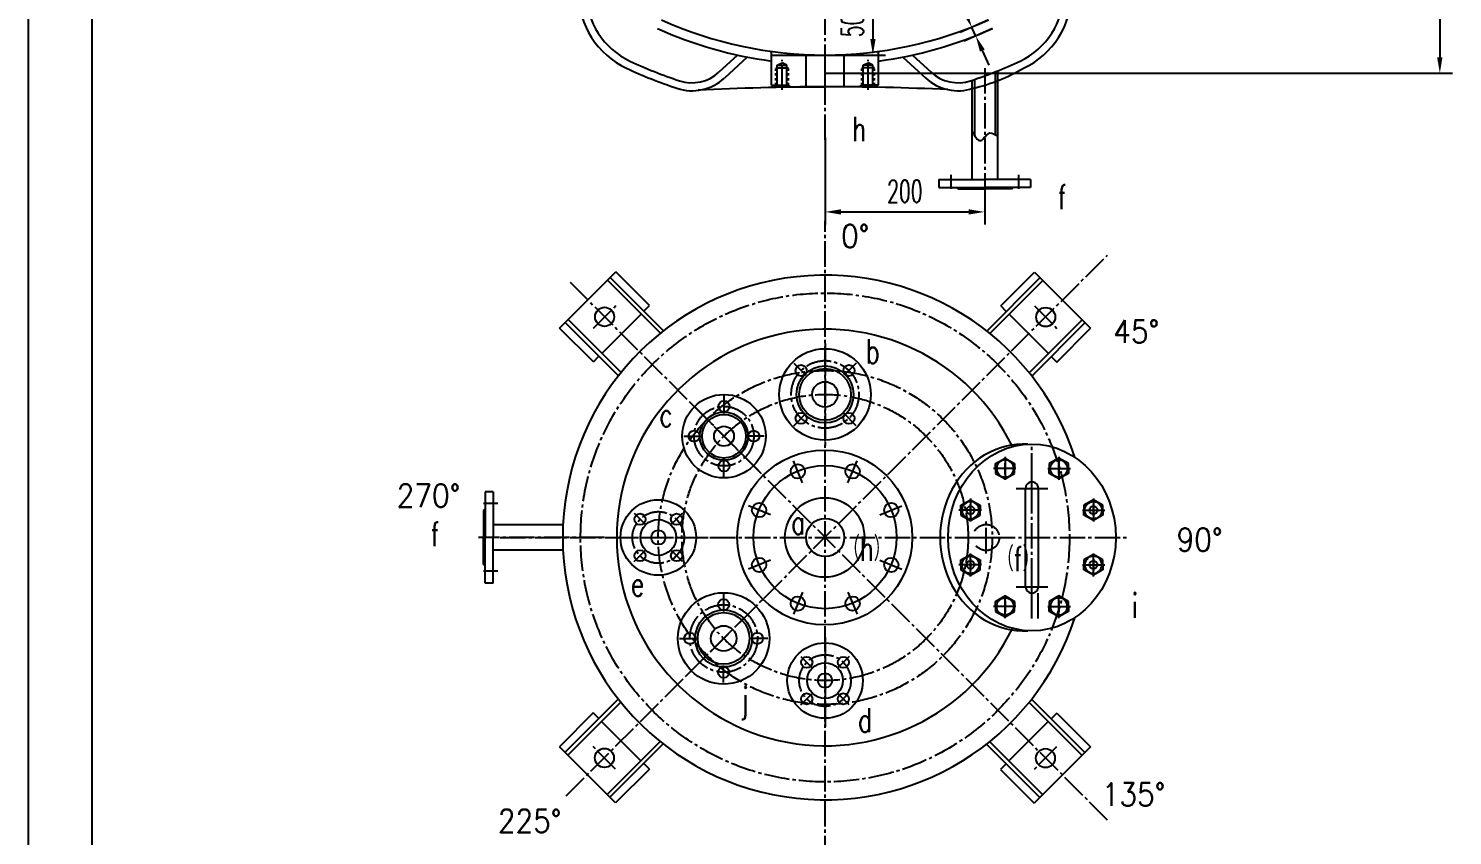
# Model space of a CAD drawing. Extents: x -80 to 3280, y -80 to 4672.
# Drawn here: x -80 to 1711, y 1680 to 2695 of the extents above; entities that cross this region are included whole.
import ezdxf

# ---------------------------------------------------------------- set-up
doc = ezdxf.new("R2010")
doc.units = 0
doc.header["$LTSCALE"] = 80
for name, pattern in [('CENT2', [0.55, 0.4, -0.05, 0.05, -0.05]), ('CENTER', [2, 1.25, -0.25, 0.25, -0.25]), ('DASHED', [0.75, 0.5, -0.25]), ('HIDDEN3', [0.07625, 0.03625, -0.04])]:
    doc.linetypes.add(name, pattern=pattern)
doc.layers.get('0').update_dxf_attribs({"linetype": 'CONTINUOUS'})
doc.layers.get('DEFPOINTS').update_dxf_attribs({"linetype": 'CONTINUOUS'})
for name, color, linetype in [('1轮廓实线层', 7, 'CONTINUOUS'), ('2细线层', 3, 'CONTINUOUS'), ('3中心线层', 1, 'CENTER'), ('4虚线层', 6, 'DASHED'), ('5剖面线层', 2, 'CONTINUOUS'), ('6文字层', 3, 'CONTINUOUS'), ('7标注层', 4, 'CONTINUOUS'), ('A', 2, 'CONTINUOUS'), ('C2', 1, 'CENT2'), ('E3', 3, 'HIDDEN3'), ('图框层', 7, 'CONTINUOUS')]:
    doc.layers.add(name, color=color, linetype=linetype)
doc.styles.add('HZ', font='romans.shx', dxfattribs={"width": 0.618, "bigfont": 'hzfs.shx'})
doc.styles.add('PC_TEXTSTYLE', font='romans.shx', dxfattribs={"width": 0.618, "bigfont": 'hzfs.shx'})
doc.dimstyles.new('TH_GBDIM', dxfattribs={"dimscale": 8, "dimtxt": 3.5, "dimasz": 2.5, "dimexe": 2, "dimexo": 0, "dimgap": 1.5, "dimtad": 1, "dimdec": 1, "dimzin": 0, "dimdsep": 46, "dimtxsty": 'PC_TEXTSTYLE', "dimcen": 2.5, "dimadec": 0, "dimazin": 0, "dimtfac": 0.714286, "dimtdec": 4, "dimtmove": 0, "dimatfit": 3, "dimfxl": 0, "dimtolj": 1, "dimtzin": 0, "dimarcsym": 0})

# ---------------------------------------------------------------- blocks, each defined once
blk = doc.blocks.new('*U12')
at = {"layer": '1轮廓实线层'}
for p, q in [((0, 13.1), (-12, 6.2)), ((-12, 6.2), (-12, 0)), ((-12, -6.2), (-12, 0)), ((12, 6.2), (0, 13.1)), ((12, 0), (12, 6.2)), ((12, 0), (12, -6.2)), ((0, -13.1), (-12, -6.2)), ((12, -6.2), (0, -13.1))]:
    blk.add_line(p, q, dxfattribs=at)
blk.add_circle((0, 0), 10.8, dxfattribs=at)
at = {"layer": '3中心线层'}
for p, q in [((-13.7, 0), (14.5, 0)), ((0, 14.7), (0, -14.3))]:
    blk.add_line(p, q, dxfattribs=at)
blk = doc.blocks.new('*D54')
at = {"layer": '7标注层', "color": 0, "lineweight": -2, "ltscale": 10}
for p, q in [((922.1, 3649.4), (1711.5, 3649.4)), ((1695.5, 3629.4), (1695.5, 2658.4)), ((922.1, 2638.4), (1711.5, 2638.4))]:
    blk.add_line(p, q, dxfattribs=at)
at = {"layer": '7标注层', "color": 0, "ltscale": 10}
for points in [[(1692.1, 3629.4), (1698.8, 3629.4), (1695.5, 3649.4)], [(1692.1, 2658.4), (1698.8, 2658.4), (1695.5, 2638.4)]]:
    blk.add_solid(points, dxfattribs=at)
at = {"layer": 'DEFPOINTS', "color": 0, "ltscale": 10}
for p in [(922.1, 3649.4), (922.1, 2638.4), (1695.5, 2638.4)]:
    blk.add_point(p, dxfattribs=at)
at = {"layer": '7标注层', "color": 0, "ltscale": 10, "insert": (1669.5, 3143.9), "char_height": 28, "attachment_point": 5, "rotation": 90, "style": 'PC_TEXTSTYLE'}
blk.add_mtext('\\A1;1000{}{}', dxfattribs=at)
blk = doc.blocks.new('*D59')
at = {"layer": '7标注层', "color": 0, "lineweight": -2, "ltscale": 10}
for p, q in [((1098.5, 2714.4), (1068.9, 2779.8)), ((1127.8, 2705.7), (1092.2, 2689.6)), ((1132.7, 2694.8), (1097.1, 2678.7)), ((1111.7, 2685.3), (1106.7, 2696.2)), ((1119.9, 2667), (1128.2, 2648.8))]:
    blk.add_line(p, q, dxfattribs=at)
at = {"layer": '7标注层', "color": 0, "ltscale": 10}
for points in [[(1101.5, 2715.8), (1095.5, 2713.1), (1106.7, 2696.2)], [(1123, 2668.4), (1116.9, 2665.7), (1111.7, 2685.3)]]:
    blk.add_solid(points, dxfattribs=at)
at = {"layer": 'DEFPOINTS', "color": 0, "ltscale": 10}
for p in [(1127.8, 2705.7), (1132.7, 2694.8), (1111.7, 2685.3)]:
    blk.add_point(p, dxfattribs=at)
at = {"layer": '7标注层', "color": 0, "ltscale": 10, "insert": (1102.8, 2768), "char_height": 28, "attachment_point": 5, "rotation": 294.323, "style": 'PC_TEXTSTYLE'}
blk.add_mtext('\\A1;12', dxfattribs=at)
blk = doc.blocks.new('*D65')
at = {"layer": '2细线层', "color": 0, "lineweight": -2, "ltscale": 10}
for p, q in [((922.1, 2736), (998.3, 2736)), ((982.3, 2716), (982.3, 2681.4)), ((922.1, 2661.4), (998.3, 2661.4))]:
    blk.add_line(p, q, dxfattribs=at)
at = {"layer": '2细线层', "color": 0, "ltscale": 10}
for points in [[(979, 2716), (985.6, 2716), (982.3, 2736)], [(979, 2681.4), (985.6, 2681.4), (982.3, 2661.4)]]:
    blk.add_solid(points, dxfattribs=at)
at = {"layer": 'DEFPOINTS', "color": 0, "ltscale": 10}
for p in [(922.1, 2736), (922.1, 2661.4), (982.3, 2661.4)]:
    blk.add_point(p, dxfattribs=at)
at = {"layer": '2细线层', "color": 0, "ltscale": 10, "insert": (956.3, 2698.7), "char_height": 28, "attachment_point": 5, "rotation": 90, "style": 'PC_TEXTSTYLE'}
blk.add_mtext('\\A1;50{}{}', dxfattribs=at)
blk = doc.blocks.new('*D67')
at = {"layer": '2细线层', "color": 0, "lineweight": -2, "ltscale": 10}
for p, q in [((922.1, 2557.6), (922.1, 2448)), ((1122.9, 2492.9), (1122.9, 2448)), ((942.1, 2464), (1102.9, 2464))]:
    blk.add_line(p, q, dxfattribs=at)
at = {"layer": '2细线层', "color": 0, "ltscale": 10}
for points in [[(942.1, 2467.3), (942.1, 2460.7), (922.1, 2464)], [(1102.9, 2467.3), (1102.9, 2460.7), (1122.9, 2464)]]:
    blk.add_solid(points, dxfattribs=at)
at = {"layer": 'DEFPOINTS', "color": 0, "ltscale": 10}
for p in [(922.1, 2557.6), (1122.9, 2492.9), (1122.9, 2464)]:
    blk.add_point(p, dxfattribs=at)
at = {"layer": '2细线层', "color": 0, "ltscale": 10, "insert": (1022.5, 2490), "char_height": 28, "attachment_point": 5, "style": 'PC_TEXTSTYLE'}
blk.add_mtext('\\A1;200{}{}', dxfattribs=at)

msp = doc.modelspace()

# ---------------------------------------------------------------- linework, layer by layer
for centre, radius, start, end in [((716.46, 2739.37), 104.38, 180, 244.9831), ((716.46, 2739.37), 94.38, 180, 244.9831), ((1127.69, 2739.37), 94.38, 295.01689, 360), ((1127.69, 2739.37), 104.38, 295.0169, 360), ((922.08, 3160.73), 499.36, 245.67703, 294.32297), ((922.08, 3160.73), 511.36, 245.67703, 262.42058), ((922.08, 3160.73), 511.36, 277.57942, 294.32297), ((922.08, 3179.98), 580.61, 244.98311, 251.6172), ((922.08, 3179.98), 580.61, 288.38281, 295.0169), ((922.08, 3179.98), 590.61, 244.98311, 251.6172)]:
    msp.add_arc(centre, radius, start, end)
at = {"layer": '1轮廓实线层', "ltscale": 10}
for p, q in [((812.08, 2661.35), (788.67, 2639.72)), ((824.11, 2658.85), (795.46, 2632.38)), ((1020.05, 2658.85), (1048.7, 2632.38)), ((1032.08, 2661.35), (1055.48, 2639.72)), ((893.78, 2123.27), (882.3, 2150.99)), ((950.81, 2123.27), (962.29, 2150.99)), ((1174.28, 1992.61), (1174.21, 2116.28)), ((1190.49, 1992.55), (1190.56, 2116.15)), ((853.45, 2082.94), (825.73, 2094.42)), ((991.13, 2082.94), (1018.85, 2094.42)), ((853.45, 2025.91), (825.73, 2014.43)), ((991.13, 2025.91), (1018.85, 2014.43)), ((893.78, 1985.59), (882.3, 1957.87)), ((950.81, 1985.59), (962.29, 1957.87))]:
    msp.add_line(p, q, dxfattribs=at)
for centre, radius in [((921.67, 2054.43), 110), ((922.08, 2054.84), 90), ((887.87, 2137.54), 9), ((956.72, 2137.54), 9), ((839.18, 2088.85), 9), ((921.67, 2054.43), 50), ((1005.4, 2088.85), 9), ((922.29, 2054.43), 24), ((839.18, 2020), 9), ((1005.4, 2020), 9), ((887.87, 1971.32), 9), ((956.72, 1971.32), 9)]:
    msp.add_circle(centre, radius, dxfattribs=at)
at = {"layer": '1轮廓实线层'}
for centre in [(1105.08, 2088.75), (1259.69, 2088.75), (1105.08, 2020.1), (1259.69, 2020.1)]:
    msp.add_circle(centre, 5, dxfattribs=at)
for centre, radius, start, end in [((754.74, 2676.45), 50, 251.6172, 312.73155), ((1089.41, 2676.45), 50, 227.26845, 288.38281), ((754.74, 2676.45), 60, 251.6172, 312.73155), ((1089.41, 2676.45), 60, 227.26845, 288.38281)]:
    msp.add_arc(centre, radius, start, end, dxfattribs=at)
at = {"layer": '1轮廓实线层', "ltscale": 10}
for centre, radius, start, end in [((1056.25, 2842.82), 229.3, 283.12894, 300.27073), ((927.86, -477.27), 3098.65, 87.2457, 93.0566), ((922.08, 2054.43), 330, 17.81971, 342.18029), ((922.08, 2054.43), 262, 25.86372, 334.13628), ((1182.39, 2116.25), 8.18, 359.26112, 180.2499), ((1182.39, 1992.54), 8.11, 179.49289, 0.08892)]:
    msp.add_arc(centre, radius, start, end, dxfattribs=at)
msp.add_ellipse((1172.31, 2054.43), major_axis=(0, 117.5), ratio=0.8978723, start_param=6.235772, end_param=9.4721912, dxfattribs=at)
msp.add_ellipse((1182.32, 2054.43), major_axis=(0, 117.5), ratio=0.8978723, dxfattribs=at)
at = {"layer": '1轮廓实线层'}
msp.add_open_spline([(1106.93, 2566.09), (1110.47, 2559.38), (1117.25, 2546.51), (1127.87, 2567.58), (1135.8, 2561.49), (1139.02, 2559)], degree=3, knots=[0, 0, 0, 0, 16.4780818, 31.5873313, 41.9623468, 41.9623468, 41.9623468, 41.9623468], dxfattribs=at)
at = {"layer": '2细线层', "ltscale": 10}
for p, q in [((-80, -80), (-80, 4672)), ((1182.39, 2096.25), (1182.39, 2136.25)), ((1162.39, 2116.25), (1202.39, 2116.25)), ((1182.39, 1972.54), (1182.39, 2012.54)), ((1162.39, 1992.54), (1202.39, 1992.54))]:
    msp.add_line(p, q, dxfattribs=at)
at = {"layer": '3中心线层', "ltscale": 10}
for p, q in [((1148.6, 2134.13), (1148.6, 2148.13)), ((1209.18, 2141.13), (1223.18, 2141.13)), ((1216.18, 2134.13), (1216.18, 2148.13)), ((1112.08, 2088.75), (1098.08, 2088.75)), ((1105.08, 2081.75), (1105.08, 2095.75)), ((1252.69, 2088.75), (1266.69, 2088.75)), ((1259.69, 2081.75), (1259.69, 2095.75)), ((1105.08, 2027.1), (1105.08, 2013.1)), ((1259.69, 2027.1), (1259.69, 2013.1)), ((1112.08, 2020.1), (1098.08, 2020.1)), ((1252.69, 2020.1), (1266.69, 2020.1)), ((1148.6, 1974.72), (1148.6, 1960.72)), ((1190.39, 1952.43), (1190.39, 1984.43)), ((1216.18, 1974.72), (1216.18, 1960.72)), ((1209.18, 1967.72), (1223.18, 1967.72))]:
    msp.add_line(p, q, dxfattribs=at)
at = {"layer": '4虚线层'}
msp.add_circle((1124.72, 2054.43), 16.44, dxfattribs=at)
at = {"layer": '5剖面线层'}
msp.add_arc((1109.84, 2673.02), 50, 269.99998, 270.10077, dxfattribs=at)
at = {"layer": 'A'}
for p, q in [((854.63, 2623.37), (854.63, 2665.95)), ((854.63, 2661.37), (922.08, 2661.37)), ((862.06, 2648.41), (867.98, 2651.51)), ((873.97, 2648.41), (867.98, 2651.51)), ((898.17, 2621.33), (898.17, 2661.95)), ((945.98, 2621.33), (945.98, 2661.95)), ((970.18, 2648.41), (976.17, 2651.51)), ((982.1, 2648.41), (976.17, 2651.51)), ((989.53, 2623.37), (989.53, 2665.95)), ((860.06, 2645.33), (875.97, 2645.33)), ((862.06, 2623.37), (862.06, 2648.41)), ((862.06, 2648.41), (873.97, 2648.41)), ((873.97, 2623.37), (873.97, 2648.41)), ((984.1, 2645.33), (968.18, 2645.33)), ((970.18, 2623.37), (970.18, 2648.41)), ((982.1, 2648.41), (970.18, 2648.41)), ((982.1, 2623.37), (982.1, 2648.41)), ((1136.02, 2640.23), (1136.02, 2561.22)), ((1139.02, 2641.43), (1139.02, 2504.76)), ((854.63, 2623.37), (875.97, 2623.37)), ((878.82, 2621.37), (875.97, 2623.37)), ((878.82, 2621.37), (922.08, 2621.37)), ((965.34, 2621.37), (922.08, 2621.37)), ((965.34, 2621.37), (968.18, 2623.37)), ((989.53, 2623.37), (968.18, 2623.37)), ((1106.93, 2629.59), (1106.93, 2504.76)), ((1109.93, 2630.6), (1109.93, 2560.59)), ((1065.43, 2504.89), (1122.93, 2504.89)), ((1065.43, 2504.89), (1065.43, 2494.89)), ((1065.43, 2494.89), (1122.93, 2494.89)), ((1088.93, 2492.89), (1087.48, 2494.85)), ((1088.93, 2492.89), (1122.93, 2492.89)), ((1180.52, 2504.89), (1122.93, 2504.89)), ((1180.52, 2494.89), (1122.93, 2494.89)), ((1157.02, 2492.89), (1122.93, 2492.89)), ((1157.02, 2492.89), (1158.48, 2494.85)), ((1180.52, 2504.89), (1180.52, 2494.89)), ((588.21, 2317.85), (658.93, 2388.57)), ((701.35, 2346.14), (658.93, 2388.57)), ((1143.08, 2345.86), (1185.5, 2388.29)), ((1185.5, 2388.29), (1256.22, 2317.58)), ((714.95, 2311.32), (648.23, 2378.05)), ((718.97, 2314.38), (651.76, 2381.59)), ((1125.53, 2314.17), (1192.67, 2381.31)), ((1129.53, 2311.11), (1196.2, 2377.78)), ((641.25, 2286.03), (690.74, 2335.53)), ((694.28, 2339.07), (701.35, 2346.14)), ((1143.08, 2345.86), (1150.15, 2338.79)), ((1153.69, 2335.26), (1203.18, 2285.76)), ((630.64, 2275.43), (588.21, 2317.85)), ((662.34, 2257.88), (595.19, 2325.02)), ((665.4, 2261.88), (598.73, 2328.55)), ((1178.97, 2261.55), (1245.7, 2328.28)), ((1182.03, 2257.53), (1249.24, 2324.74)), ((1213.79, 2275.15), (1256.22, 2317.58)), ((630.64, 2275.43), (637.71, 2282.5)), ((1206.72, 2282.22), (1213.79, 2275.15)), ((494.58, 2112.02), (494.58, 2054.43)), ((504.58, 2112.02), (494.58, 2112.02)), ((504.58, 2112.02), (504.58, 2054.43)), ((492.58, 2088.52), (494.54, 2089.97)), ((492.58, 2088.52), (492.58, 2054.43)), ((592.47, 2070.52), (504.44, 2070.52)), ((492.58, 2020.43), (492.58, 2054.43)), ((494.58, 1996.93), (494.58, 2054.43)), ((504.58, 1996.93), (504.58, 2054.43)), ((592.47, 2038.43), (504.44, 2038.43)), ((492.58, 2020.43), (494.54, 2018.98)), ((504.58, 1996.93), (494.58, 1996.93)), ((662.13, 1851.32), (594.92, 1784.11)), ((665.18, 1847.3), (598.45, 1780.58)), ((1178.76, 1846.97), (1245.43, 1780.3)), ((1181.82, 1850.98), (1248.96, 1783.84)), ((630.37, 1833.7), (587.94, 1791.27)), ((637.44, 1826.63), (630.37, 1833.7)), ((1213.51, 1833.43), (1206.44, 1826.36)), ((1213.51, 1833.43), (1255.94, 1791)), ((690.47, 1773.6), (640.97, 1823.09)), ((1202.91, 1822.82), (1153.41, 1773.32)), ((714.62, 1797.75), (647.95, 1731.08)), ((718.63, 1794.69), (651.49, 1727.54)), ((1125.18, 1794.48), (1192.39, 1727.27)), ((1129.2, 1797.53), (1195.93, 1730.8)), ((658.65, 1720.56), (587.94, 1791.27)), ((1255.94, 1791), (1185.23, 1720.29)), ((701.08, 1762.99), (658.65, 1720.56)), ((701.08, 1762.99), (694.01, 1770.06)), ((1149.88, 1769.79), (1142.8, 1762.72)), ((1142.8, 1762.72), (1185.23, 1720.29))]:
    msp.add_line(p, q, dxfattribs=at)
for centre, radius in [((644.78, 2332), 12), ((1199.65, 2331.72), 12), ((922.08, 2234.43), 57.5), ((892.03, 2264.48), 7), ((922.08, 2234.43), 35.88), ((922.08, 2234.43), 32.5), ((952.13, 2264.48), 7), ((922.08, 2234.43), 16), ((794.94, 2181.85), 52.5), ((794.94, 2219.35), 7), ((794.94, 2181.85), 30.36), ((794.94, 2181.85), 27.5), ((892.03, 2204.38), 7), ((952.13, 2204.38), 7), ((757.44, 2181.85), 7), ((794.94, 2181.85), 12.5), ((832.44, 2181.85), 7), ((794.94, 2144.35), 7), ((712.29, 2054.43), 47.5), ((689.31, 2077.41), 7), ((735.27, 2077.41), 7), ((712.29, 2054.43), 22.5), ((712.29, 2054.43), 9), ((689.31, 2031.45), 7), ((735.27, 2031.45), 7), ((794.52, 1927.43), 57.5), ((794.52, 1969.93), 7), ((794.52, 1927.43), 35.88), ((794.52, 1927.43), 32.5), ((794.52, 1927.43), 16), ((752.02, 1927.43), 7), ((837.02, 1927.43), 7), ((922.08, 1874.43), 47.5), ((899.1, 1897.41), 7), ((945.06, 1897.41), 7), ((794.52, 1884.93), 7), ((922.08, 1874.43), 22.5), ((922.08, 1874.43), 9), ((899.1, 1851.45), 7), ((945.06, 1851.45), 7), ((644.51, 1777.13), 12), ((1199.37, 1776.86), 12)]:
    msp.add_circle(centre, radius, dxfattribs=at)
at = {"layer": 'C2'}
for p, q in [((922.08, 2554.73), (922.08, 4520.47)), ((868.01, 2617.66), (868.01, 2655.18)), ((922.08, 2613.6), (922.08, 2668.14)), ((976.14, 2617.66), (976.14, 2655.18)), ((1122.93, 2644.89), (1122.93, 2486.63)), ((1080.43, 2510.61), (1080.43, 2492.89)), ((1165.52, 2510.61), (1165.52, 2492.89)), ((922.08, 1647.01), (922.08, 2452.61)), ((596.39, 1729.53), (1277.28, 2409.63)), ((601.37, 2375.55), (1277.28, 1699.23)), ((630.72, 2317.93), (659.67, 2346.88)), ((1185.58, 2345.79), (1214.53, 2316.84)), ((922.08, 2298.33), (922.08, 2166.38)), ((882.74, 2273.76), (898.02, 2258.48)), ((961.41, 2273.76), (946.13, 2258.48)), ((753.33, 2223.46), (840.46, 2136.34)), ((794.94, 2232.43), (794.94, 2210.36)), ((882.74, 2195.09), (898.02, 2210.37)), ((961.41, 2195.09), (946.13, 2210.37)), ((744.37, 2181.85), (766.44, 2181.85)), ((845.52, 2181.85), (823.45, 2181.85)), ((1182.39, 1952.43), (1182.39, 2171.93)), ((794.94, 2131.28), (794.94, 2153.35)), ((1179.76, 2124.43), (1182.39, 2124.43)), ((510.3, 2097.02), (492.58, 2097.02)), ((681.9, 2084.82), (695.71, 2071.01)), ((742.69, 2084.82), (728.87, 2071.01)), ((1124.72, 2034.43), (1124.72, 2074.43)), ((644.58, 2054.43), (486.31, 2054.43)), ((513.28, 2054.43), (1302.02, 2054.43)), ((655.25, 2054.43), (780.83, 2054.43)), ((1104.72, 2054.43), (1144.72, 2054.43)), ((681.9, 2024.03), (695.71, 2037.85)), ((742.69, 2024.03), (728.87, 2037.85)), ((510.3, 2011.93), (492.58, 2011.93)), ((746.71, 1879.61), (844.94, 1977.84)), ((794.52, 1983.06), (794.52, 1961.45)), ((738.89, 1927.43), (760.5, 1927.43)), ((850.15, 1927.43), (828.54, 1927.43)), ((922.08, 1929.14), (922.08, 1816.04)), ((891.68, 1904.82), (905.5, 1891.01)), ((952.47, 1904.82), (938.66, 1891.01)), ((794.52, 1871.8), (794.52, 1893.4)), ((891.68, 1844.03), (905.5, 1857.85)), ((952.47, 1844.03), (938.66, 1857.85)), ((658.57, 1763.07), (629.62, 1792.02)), ((1213.44, 1790.92), (1184.49, 1761.97))]:
    msp.add_line(p, q, dxfattribs=at)
for centre, radius in [((922.08, 2054.43), 307.5), ((922.08, 2234.43), 42.5), ((922.29, 2054.43), 210), ((922.08, 2054.43), 180), ((794.94, 2181.85), 37.5), ((712.29, 2054.43), 32.5), ((794.52, 1927.43), 42.5), ((922.08, 1874.43), 32.5)]:
    msp.add_circle(centre, radius, dxfattribs=at)
at = {"layer": 'E3'}
for p, q in [((860.06, 2623.37), (860.06, 2645.33)), ((875.97, 2623.37), (875.97, 2645.33)), ((968.18, 2623.37), (968.18, 2645.33)), ((984.1, 2623.37), (984.1, 2645.33))]:
    msp.add_line(p, q, dxfattribs=at)
at = {"layer": '图框层', "ltscale": 10}
msp.add_line((0, 0), (0, 4592), dxfattribs=at)

# ---------------------------------------------------------------- block references
at = {"layer": '1轮廓实线层', "ltscale": 10, "xscale": -1}
for p in [(1148.6, 2141.13), (1105.08, 2088.75)]:
    msp.add_blockref('*U12', p, dxfattribs=at)
at = {"layer": '1轮廓实线层', "ltscale": 10}
for p in [(1216.18, 2141.13), (1259.69, 2088.75)]:
    msp.add_blockref('*U12', p, dxfattribs=at)
at = {"layer": '1轮廓实线层', "ltscale": 10, "rotation": 180}
for p in [(1105.08, 2020.1), (1148.6, 1967.72)]:
    msp.add_blockref('*U12', p, dxfattribs=at)
at = {"layer": '1轮廓实线层', "ltscale": 10, "xscale": -1, "rotation": 180}
for p in [(1259.69, 2020.1), (1216.18, 1967.72)]:
    msp.add_blockref('*U12', p, dxfattribs=at)

# ---------------------------------------------------------------- texts
at = {"layer": '6文字层', "ltscale": 14, "style": 'PC_TEXTSTYLE', "width": 0.7}
for s, p in [('h', (956.23, 2553.19)), ('f', (1215.19, 2467.64)), ('b', (973.5, 2273.37)), ('c', (713.82, 2193.43)), ('a', (879.7, 2058.26)), ('f', (426.14, 2043.49)), ('（h）', (944.69, 2025.13)), ('（f）', (1138.33, 2012.12)), ('e', (677.98, 1980.62)), ('i', (1308.3, 1953.38)), ('j', (816.67, 1835.6)), ('d', (963.71, 1809.5))]:
    msp.add_text(s, height=30.4, dxfattribs=at).set_placement(p)
at = {"layer": '6文字层', "ltscale": 10, "style": 'HZ', "width": 0.9}
for s, p in [('0%%D', (942.23, 2419.19)), ('45%%D', (1284.68, 2299.14)), ('270%%D', (383.2, 2092.7)), ('90%%D', (1364.36, 2037.27)), ('135%%D', (1270.19, 1716.78)), ('225%%D', (510.44, 1683.45))]:
    msp.add_text(s, height=28.8, dxfattribs=at).set_placement(p)

# ---------------------------------------------------------------- dimensions: what is measured, and where the dimension line sits
at = {"layer": '2细线层', "ltscale": 10}
dim = msp.add_linear_dim(base=(982.29, 2661.37), p1=(922.08, 2735.95), p2=(922.08, 2661.37), angle=90, text='50{}{}', dimstyle='TH_GBDIM', override={"dimgap": 1.5, "dimtad": 1, "dimjust": 0, "dimdec": 0, "dimlfac": 1, "dimzin": 8, "dimse1": 0, "dimse2": 0, "dimsd1": 0, "dimsd2": 0, "dimtdec": 0}, dxfattribs=at)
dim.commit()
dim.dimension.update_dxf_attribs({"geometry": '*D65', "text_midpoint": (956.29, 2698.66)})
dim = msp.add_linear_dim(base=(1122.93, 2463.99), p1=(922.08, 2557.63), p2=(1122.93, 2492.89), text='200{}{}', dimstyle='TH_GBDIM', override={"dimgap": 1.5, "dimtad": 1, "dimjust": 0, "dimdec": 0, "dimlfac": 1, "dimzin": 8, "dimse1": 0, "dimse2": 0, "dimsd1": 0, "dimsd2": 0, "dimtdec": 0}, dxfattribs=at)
dim.commit()
dim.dimension.update_dxf_attribs({"geometry": '*D67', "text_midpoint": (1022.51, 2489.99)})
at = {"layer": '7标注层', "ltscale": 10}
dim = msp.add_linear_dim(base=(1695.46, 2638.44), p1=(922.08, 3649.37), p2=(922.08, 2638.44), angle=90, text='1000{}{}', dimstyle='TH_GBDIM', override={"dimgap": 1.5, "dimtad": 1, "dimjust": 0, "dimdec": 0, "dimlfac": 1, "dimzin": 8, "dimse1": 0, "dimse2": 0, "dimsd1": 0, "dimsd2": 0, "dimtdec": 0}, dxfattribs=at)
dim.commit()
dim.dimension.update_dxf_attribs({"geometry": '*D54', "text_midpoint": (1669.46, 3143.91)})
dim = msp.add_linear_dim(base=(1111.69, 2685.27), p1=(1127.75, 2705.7), p2=(1132.7, 2694.76), angle=294.32298, dimstyle='TH_GBDIM', override={"dimdec": 0, "dimzin": 8, "dimtdec": 0}, dxfattribs=at)
dim.commit()
dim.dimension.update_dxf_attribs({"geometry": '*D59', "text_midpoint": (1079.15, 2757.26), "dimtype": 161})

doc.saveas('drawing.dxf')
